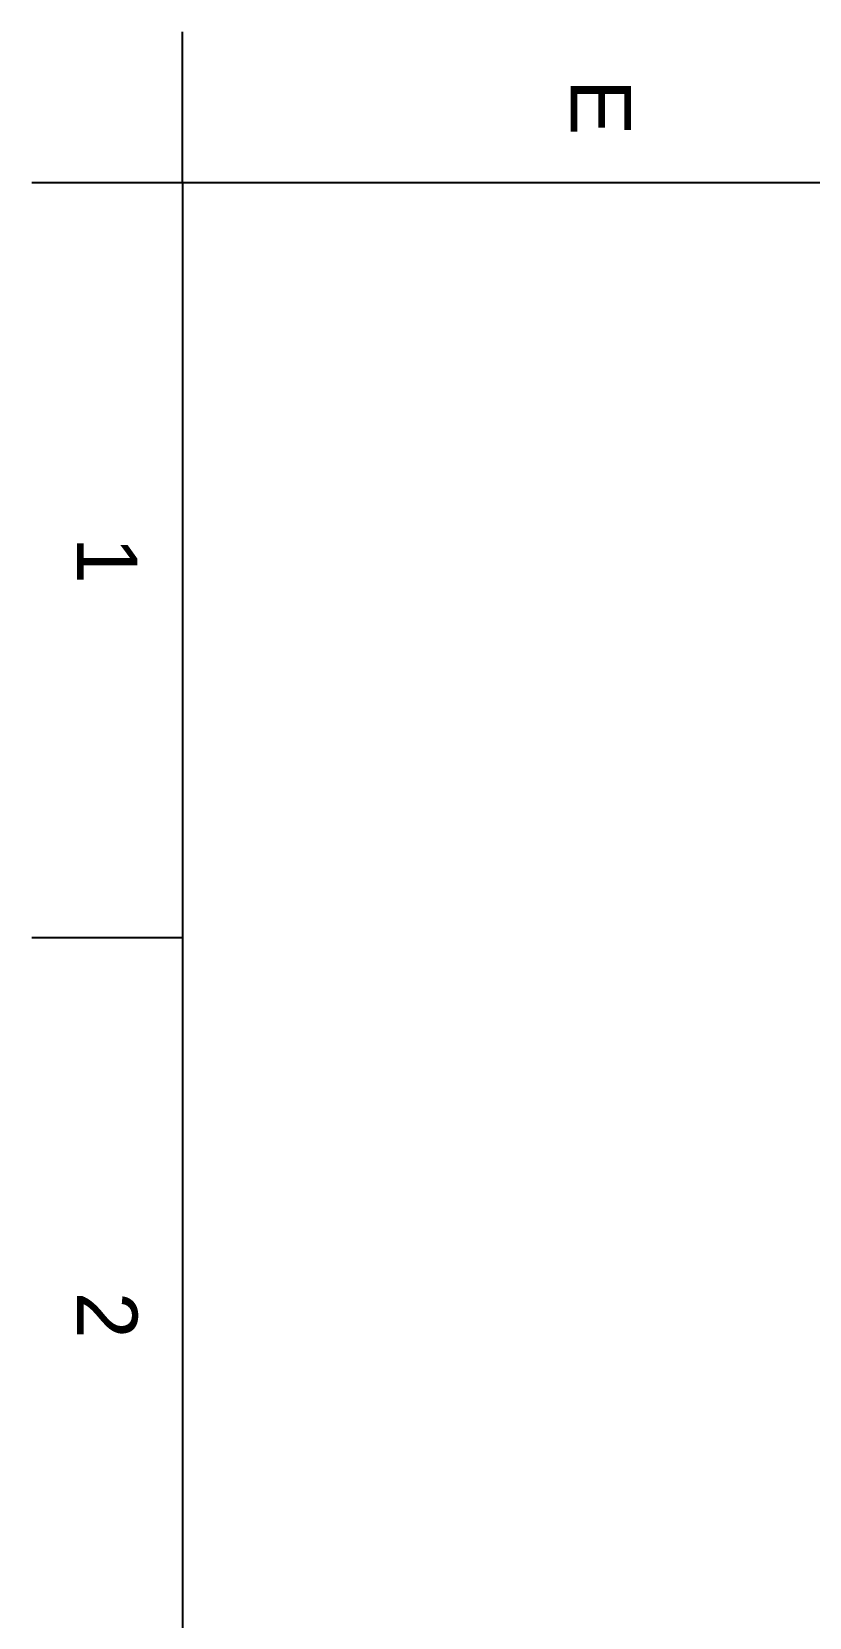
# Model space of a CAD drawing. Header units: millimetres. Extents: x 4625 to 5171, y -2661 to -1889.
# Drawn here: x 4624.6 to 4719.3, y -2081.7 to -1888.7 of the extents above; entities that cross this region are included whole.
import ezdxf

# ---------------------------------------------------------------- set-up
doc = ezdxf.new("R2010")
doc.units = ezdxf.units.MM
doc.header["$LTSCALE"] = 0.1
doc.styles.get("Standard").update_dxf_attribs({"font": 'arial.ttf'})

msp = doc.modelspace()

# ---------------------------------------------------------------- linework, layer by layer
for p, q in [((4643.0322, -1907.0567), (4643.0322, -1888.6729)), ((4643.0322, -1907.0567), (4624.6484, -1907.0567)), ((4643.0322, -1907.0567), (4643.0322, -2642.4102)), ((5152.2645, -1907.0567), (4643.0322, -1907.0567)), ((4643.0322, -1998.9759), (4624.6484, -1998.9759))]:
    msp.add_line(p, q)
msp.add_point((4643.0322, -1998.9759))

# ---------------------------------------------------------------- texts
at = {"char_height": 7.3535, "attachment_point": 5, "rotation": 270}
for s, width, insert in [('E', 10, (4693.9554, -1897.8648)), ('1', 50, (4633.8403, -1953.0163)), ('2', 50, (4633.8403, -2044.9355))]:
    msp.add_mtext_dynamic_manual_height_columns(s, width=width, gutter_width=12.5, heights=[0], dxfattribs=dict(at, insert=insert))

doc.saveas('drawing.dxf')
